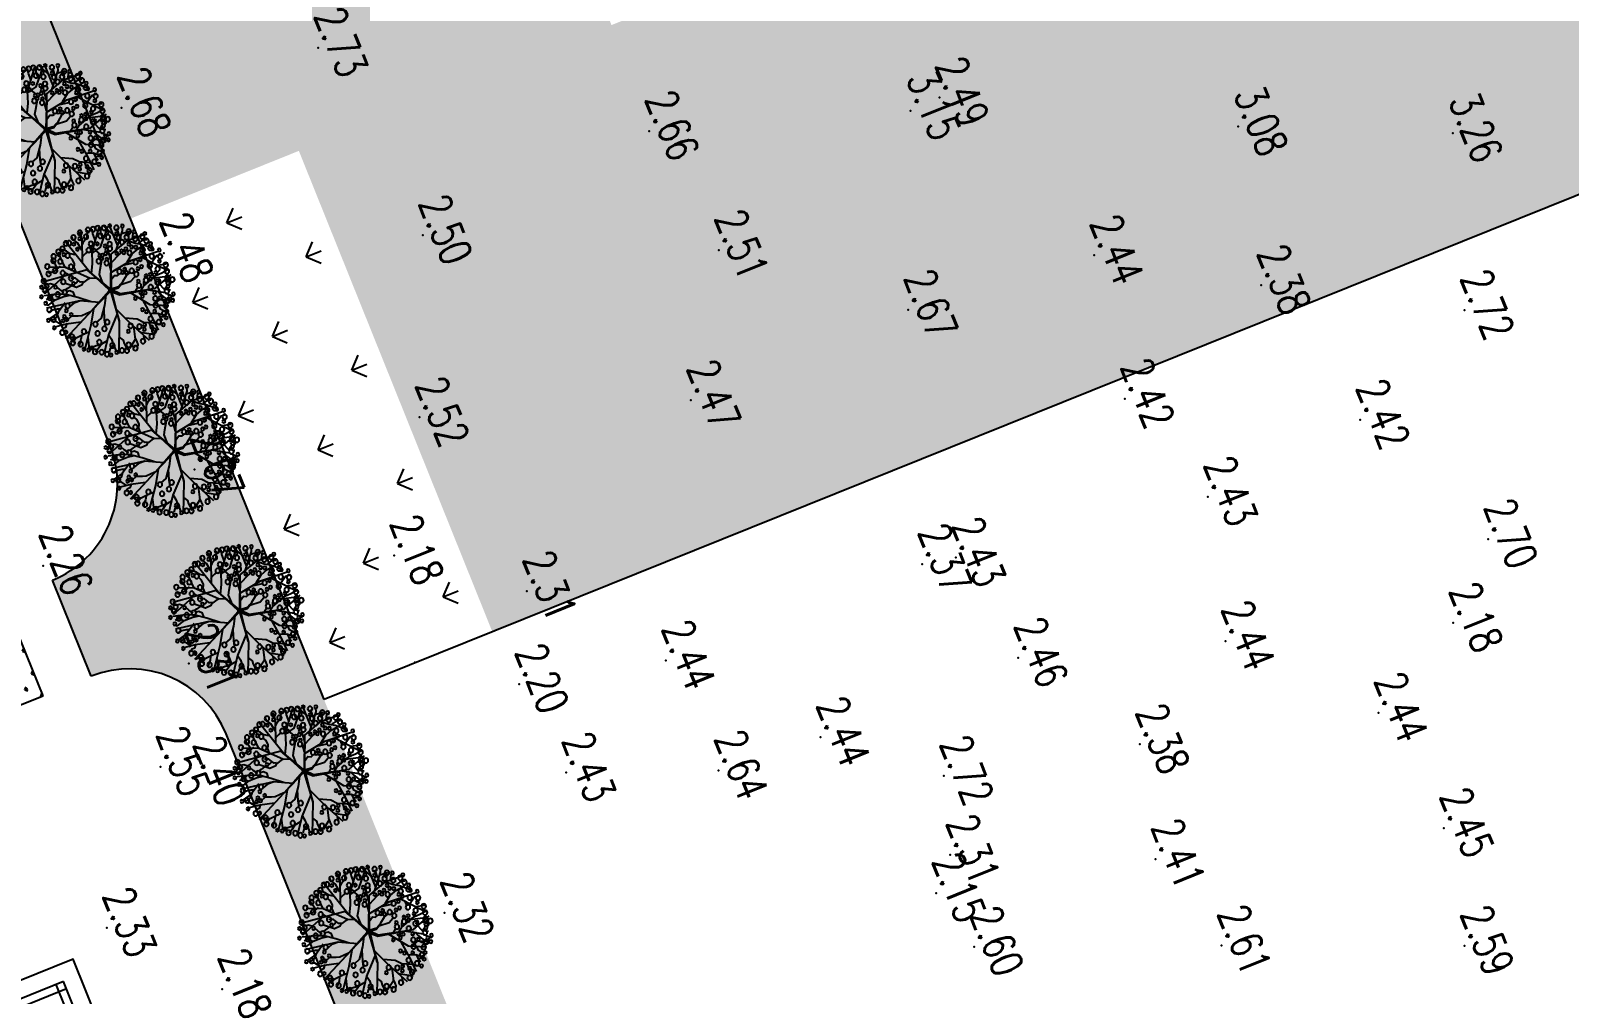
# Model space of a CAD drawing. Header units: millimetres. Extents: x 405522 to 410309, y 2303080 to 2310223.
# Drawn here: x 406977.9 to 407066.9, y 2306635.5 to 2306691.2 of the extents above; entities that cross this region are included whole.
import ezdxf
from ezdxf.enums import TextEntityAlignment as Align
from ezdxf.xclip import XClip

# ---------------------------------------------------------------- set-up
doc = ezdxf.new("R2010")
doc.units = ezdxf.units.MM
doc.header["$LTSCALE"] = 10
doc.header["$MEASUREMENT"] = 0
doc.header["$XCLIPFRAME"] = 0
doc.layers.get('Defpoints').update_dxf_attribs({"linetype": 'CONTINUOUS'})
for name, color, linetype in [('Bao', 1, 'CONTINUOUS'), ('caodo', 7, 'CONTINUOUS'), ('Cay', 86, 'CONTINUOUS'), ('CAYCO', 86, 'CONTINUOUS'), ('co', 84, 'CONTINUOUS'), ('De', 5, 'CONTINUOUS'), ('DIM', 4, 'CONTINUOUS'), ('Hatch', 8, 'CONTINUOUS'), ('Line', 136, 'CONTINUOUS'), ('Other', 9, 'CONTINUOUS'), ('ZCONGTRINH', 223, 'CONTINUOUS')]:
    doc.layers.add(name, color=color, linetype=linetype)
doc.styles.add('Dien', font='simplex.shx', dxfattribs={"width": 0.75})
doc.styles.add('txt', font='romans.shx', dxfattribs={"height": 0.2})
doc.dimstyles.new('D6.7', dxfattribs={"dimscale": 6.7, "dimtxt": 1.5, "dimasz": 2, "dimexe": 1.5, "dimexo": 0.5, "dimgap": 1, "dimtad": 1, "dimdec": 0, "dimdsep": 46, "dimtxsty": 'Dien', "dimcen": 1, "dimclrd": 256, "dimclre": 256, "dimclrt": 7, "dimaunit": 1, "dimadec": 3, "dimazin": 0, "dimtfac": 1, "dimtdec": 0, "dimtmove": 1, "dimatfit": 0, "dimfxl": 1, "dimtolj": 1, "dimtzin": 0, "dimlwe": -1, "dimarcsym": 0})
pattern_1 = [(90, (0, 0), (-3.535533904999999, 3.535533904999999), [0.9375, -6.133567814999999]), (45, (0, 0), (-3.535533905932737, 3.535533905932738), [0.9375, -4.0625]), (135, (0, 0), (-3.535533905932738, -3.535533905932737), [0.9375, -4.0625])]
pattern_2 = [(21.91894389750882, (409327.3768081734, 2306580.52504262), (1.960164856829339, 4.599755832743767), [0.9375, -6.133567814999999]), (336.9189438975088, (409327.3768081734, 2306580.52504262), (1.960164857346466, 4.599755833957266), [0.9375, -4.0625]), (66.91894389750883, (409327.3768081734, 2306580.52504262), (-4.599755833957266, 1.960164857346466), [0.9375, -4.0625])]
pattern_3 = [(21.91894370438083, (407717.7514153625, 2306586.616748105), (0.3920329744667653, 0.91995116522732), [0.1874999999999999, -1.226713563]), (336.9189437043809, (407717.7514153625, 2306586.616748105), (0.3920329745701908, 0.9199511654700196), [0.1874999999999999, -0.8124999999999997]), (66.91894370438082, (407717.7514153625, 2306586.616748105), (-0.9199511654700196, 0.3920329745701908), [0.1874999999999999, -0.8124999999999997])]

# ---------------------------------------------------------------- blocks, each defined once
blk = doc.blocks.new('*D26')
at = {"layer": 'Defpoints', "color": 0, "linetype": 'Continuous'}
for p in [(406742.6619138751, 2306987.542138263), (407088.9799926709, 2306054.36399705), (407050.0361064873, 2306039.911268014)]:
    blk.add_point(p, dxfattribs=at)
at = {"layer": 'DIM'}
for p, q in [((406739.5212196925, 2306986.376574), (406694.2959683287, 2306969.592725042)), ((407085.8392984883, 2306053.198432786), (407040.6140239395, 2306036.414575225))]:
    blk.add_line(p, q, dxfattribs=at)
at = {"layer": 'DIM', "linetype": 'Continuous', "lineweight": -2}
blk.add_line((406708.380307929, 2306960.526641102), (407045.3738494347, 2306052.474044744), dxfattribs=at)
at = {"layer": 'DIM', "linetype": 'Continuous'}
for points in [[(406710.4741040507, 2306961.303683944), (406706.2865118071, 2306959.74959826), (406703.7180508765, 2306973.089417832)], [(407047.4676455563, 2306053.251087586), (407043.2800533128, 2306051.697001902), (407050.0361064873, 2306039.911268014)]]:
    blk.add_solid(points, dxfattribs=at)
at = {"layer": 'DIM', "color": 7, "linetype": 'Continuous', "insert": (406887.8695083207, 2306510.579817844), "char_height": 10.05, "attachment_point": 5, "rotation": 290.3607342621674, "style": 'Dien'}
blk.add_mtext('\\A1;995', dxfattribs=at)
blk = doc.blocks.new('CAULONG')
at = {"layer": 'ZCONGTRINH', "color": 0}
for p, q in [((14.40000000002328, 7.100000000034925), (1.000000000174623, 7.100000000093132)), ((1.000000000174623, 7.100000000093132), (1, 1.000000000058208)), ((14.40000000002328, 6.64000000001397), (1.000000000174623, 6.640000000072177)), ((1.460000000195578, 7.100000000093132), (1.460000000020955, 1.000000000058208)), ((5.720000000146683, 7.100000000093132), (5.720000000146683, 1.000000000058208)), ((7.700000000128057, 7.100000000093132), (7.700000000128057, 1.000000000058208)), ((9.68000000010943, 7.100000000093132), (9.68000000010943, 1.000000000058208)), ((13.94000000000233, 1.000000000058208), (13.94000000000233, 7.100000000034925)), ((14.40000000002328, 1.000000000058208), (14.40000000002328, 7.100000000034925)), ((5.720000000146683, 4.050000000046566), (1.460000000079162, 4.050000000104774)), ((13.94000000000233, 4.050000000046566), (9.680000000051223, 4.050000000046566)), ((1, 1.460000000079162), (14.40000000002328, 1.460000000079162)), ((1, 1.000000000058208), (14.40000000002328, 1.000000000058208))]:
    blk.add_line(p, q, dxfattribs=at)
blk.add_lwpolyline([(0, 0), (15.40000000002328, 0), (15.40000000002328, 8.099999999976717), (0, 8.099999999976717)], close=True, dxfattribs=at)
blk = doc.blocks.new('43')
at = {"layer": 'CAYCO', "color": 98}
for points in [[(1.160885003046133, 1.159845960559323), (0.7476918237516657, 3.26848663110286), (-0.3502576558385044, 5.712421581381932)], [(-0.05448034917935729, -0.04004506464116275), (2.399344519712031, 2.264940679538995), (2.316983023541979, 4.253332513850182), (1.639737725257874, 5.795530602568761)], [(-3.273022195324302, 3.657206712290645), (-3.181801640777849, 4.055696781491861), (-3.231495926622301, 4.388502169633284)], [(-2.641337516251951, 4.156008847756311), (-3.164253150811419, 4.498950709123164)], [(0.04039989388547838, -0.01693045091815293), (-0.8572124504717067, 0.3669312722049654), (-2.639918230241165, 3.146160501986742), (-2.699185398290865, 5.039755364879966)], [(-1.765264418907464, 3.522835770156235), (-2.578959053731523, 4.672894546063617), (-2.63021675136406, 4.754474138608202)], [(-1.870732724200934, 2.023429486667737), (-1.757097802357748, 2.458735290681943), (-1.806966004194692, 3.951654555974528), (-2.010433222865686, 4.529198053525761), (-2.161860955995508, 5.150774521986023)], [(-1.19613087864127, 4.664866386679932), (-1.859962431248277, 4.94212259654887), (-2.028938816394657, 5.120445805601776)], [(0.4152577759232372, 4.103467588080093), (-1.209192508365959, 4.699786217650399), (-1.678589670453221, 5.388814887963235)], [(-0.6724334561731666, 4.447537088533863), (-0.5196174655575305, 5.237299990141764), (-0.6950229774229228, 5.570834929356351)], [(-0.1303663500584662, 4.338194663869217), (-0.6554501198697835, 4.138625136809424)], [(2.299035311909392, 4.230775630800053), (1.650408451096155, 4.574447042774409), (1.186743053840473, 4.931823378428817), (0.3243099970277399, 5.380185560556129), (0.2882557513657957, 5.528180053224787)], [(0.8779816064052284, 2.849846046650782), (1.112463441560976, 3.690859459107742), (1.087528720963746, 4.437318940414116), (0.9072574934689328, 5.177291403990239), (0.879195949761197, 5.421299294801429)], [(1.437384042539634, 4.804750376613811), (1.381260629976168, 5.292767494684085), (1.183440912980586, 5.589486030628905)], [(2.10199721949175, 4.653107398422435), (2.4446417898871, 5.050137332407758)], [(2.355659283464774, 2.856835127342492), (3.265791605226696, 4.48448015190661), (3.536420732969418, 4.713473778218031)], [(3.171806268859655, 4.255265205865726), (2.813783090328798, 4.951933946227655)], [(3.058951894403435, 3.94557166355662), (3.481697332113981, 4.142627346329391), (3.770739005412906, 4.244398513343185)], [(-1.364393639960326, 1.157624162035063), (-3.406477490905672, 1.754338946426287), (-4.583725118311122, 2.873458203161135)], [(-2.914218632271513, 3.086150901159272), (-3.350604111212306, 3.073906113859266), (-4.074466448044404, 3.21111558820121), (-4.517280890606344, 3.354081862838939)], [(-3.862224903190508, 2.855198720470071), (-4.39313307730481, 3.102126516401768)], [(-3.681953839026392, 2.115226925350726), (-3.69324851850979, 2.676875511649996), (-4.133716685231775, 3.196681114612147), (-4.332319428445771, 3.367786785122007)], [(-2.170521068270318, 2.457131831673905), (-3.537530574249104, 3.530022224644199), (-4.317168510984629, 3.84220225433819)], [(-2.548378232866526, 3.645610468927771), (-3.243397076847032, 3.664423948852345), (-3.684648269787431, 4.058616686612368)], [(0.9219843805767596, 2.373447459889576), (0.4287625681608915, 3.220551430946216)], [(1.814030002453364, 1.802627196535468), (1.896216380293481, 2.789911438943818), (1.847678057732992, 3.136331296293065)], [(2.300514322938398, -0.2840683485846967), (2.940974567085505, 0.436360718915239), (3.773607350653037, 1.140894874697551), (4.954357967013493, 3.12174921692349)], [(2.557150486623868, 3.217174108838663), (4.460633671376854, 3.930459222057834)], [(3.485781259369105, 3.610577257350087), (4.830991777358577, 3.499317795038223)], [(3.654325251933187, 0.9864126958418638), (3.534867673646659, 1.992045428371057), (3.879075656295754, 2.640301157720387), (4.253691620309837, 3.421387657523155), (4.492255980730988, 3.730351347709075)], [(3.960741336573847, 2.69155233562924), (4.479573043761775, 2.880660562543198), (4.80701399827376, 3.211276264628395), (4.822217451874167, 3.277691164752468)], [(-2.626703578047454, 1.526482180459425), (-4.357790561160073, 1.120889838784933), (-5.663028248818591, 0.7024861739482731)], [(-4.505030509550124, 1.757931962609291), (-4.853322256822139, 1.641725653549656), (-5.282496821135283, 1.599881700472906)], [(-4.832340268534608, 1.648726220009848), (-5.191275026649237, 1.998372072353959)], [(-4.028807198628783, 1.197970385896042), (-4.468194476794451, 1.735550033394247), (-4.903016543481499, 1.974531041458249), (-5.071211140952073, 2.278466814430431)], [(-4.03589292592369, 2.279844909673557), (-4.288097327575088, 2.155692114727572), (-4.664450781419873, 2.283494364935905), (-5.003968365956098, 2.388915353920311)], [(-1.763979013543576, 2.507235570577905), (-1.466696923598647, 2.758781804004684)], [(-1.634842166560702, 1.535609393380582), (-1.462924434687011, 2.007385730044916)], [(-0.2260088345501572, 1.030320268357173), (-0.6537412998732179, 1.920203841058537), (-0.5998437448870391, 2.434877473395318)], [(0.0189416102366522, 0.04208512348122895), (-0.2894573170924559, 0.7192684607580304), (-0.1587337260134518, 1.360131846740842), (0.01407705433666706, 1.975423483876511), (-0.03356711007654667, 2.465359640540555)], [(0.6739000349771231, 0.6441547013819218), (0.75383913773112, 1.150275049265474), (0.5607788553461432, 1.354013879550621), (0.5534346741624177, 1.531346687814221)], [(1.282140382099897, 1.215501641156152), (1.913787070661783, 1.540333694545552)], [(1.952594236121513, 1.84528846736066), (2.839480579947121, 2.303218219196424)], [(3.628197276033461, 1.420628881081939), (3.104900712147355, 1.508090953575447)], [(3.631298903841525, -0.1972700408659875), (5.258848940371536, 1.254382008919492), (5.899921236559749, 1.510982476640493)], [(3.905430326121859, 1.165747617837042), (4.262168390792795, 1.467602698598057)], [(4.27471649099607, 2.046863719588146), (4.904837757814676, 2.294440060155466), (5.283536411006935, 2.543476168764755)], [(4.859402716159821, 0.9350811154581606), (4.979466601624154, 1.215175857767463), (5.078679857775569, 1.70967932487838), (5.466152836685069, 2.180342064471915)], [(-4.463070539408363, -0.6522827155422419), (-4.679687755764462, -0.6315332774538547), (-5.739969108835794, 0.2309727391693741)], [(-4.556895917281508, 0.5537844460923225), (-4.927600629627705, 0.400762036209926), (-5.645035079447553, 0.3827594800386578)], [(-2.769262657500803, -0.7561058525461704), (-3.576744011719711, 0.008677978767082095), (-4.196527541149408, 0.2339540638495237), (-4.880427021766081, 0.8512332008685917), (-5.454600192606449, 1.275753986323252)], [(-0.006316312705166638, 0.003837934695184231), (-2.644367439090274, -1.373949806438759), (-4.764857206027955, -3.396883882116526)], [(-0.006316312705166638, 0.003837934695184231), (2.833127376041375, -0.3407977672759444), (4.728799819131382, -3.996311329538003)], [(0.8974602132802829, -0.1058573757763952), (1.768987538525835, 0.2176580464001745), (2.041554110590369, 0.5706558704841882), (2.564605112420395, 1.257983296643943)], [(3.97784392349422, 0.07086336542852223), (4.057330971816555, 0.2688929005526006), (4.059239808935672, 0.5756399412639439), (4.08526417450048, 0.8882627075072378)], [(4.487133189220913, 0.5308332766871899), (5.264598262030631, 0.6888832366093993), (5.848327545681968, 0.6116016439627856), (5.989243625663221, 0.677286627702415)], [(-1.575078567489982, -0.8121827554423362), (-3.398406559834257, -0.7542652783449739), (-5.765420723473653, -0.5275325481779873)], [(-5.118817304493859, -0.6178450339939445), (-5.423062430578284, -0.786031101597473), (-5.608806919539347, -0.9253488900139928)], [(-4.753584614838473, -1.344112574821338), (-5.101876524975523, -1.460318215424195), (-5.361291677458212, -1.554872512351722), (-5.45816081087105, -1.672538590384647)], [(-3.866304788389243, -0.709446009946987), (-4.847218702314422, -1.408492048503831), (-5.113774240482599, -2.377235135762021)], [(-4.463070539408363, -0.6522827155422419), (-4.679687755764462, -0.6315332774538547)], [(-1.993443085579202, -1.031976619968191), (-2.867238810984418, -2.934588305419311), (-3.823559788055718, -4.372639388078824)], [(-0.03571058122906834, -0.6516785977873951), (-0.6404377768049017, -1.37240967922844), (-1.288900788407773, -2.390176088782027), (-1.284234141930938, -2.998055863194168)], [(0.0113975468557328, -0.002600761130452156), (-0.4650603431509808, -6.08401388139464)], [(1.742068523773924, -0.2569009170401841), (2.152904605492949, -0.765830168267712), (2.241741636069492, -1.424853685544804), (2.155782769201323, -1.660741854226217), (2.313209882006049, -2.159757798071951), (3.340645574266091, -2.697593761375174)], [(2.08909610460978, -0.6700299258809537), (3.257166500203311, -1.177477065939456)], [(2.283430183306336, -1.362868257332593), (2.426847601309419, -1.532117324182764), (2.829660431481898, -1.612649526214227), (3.016074121464044, -1.643806143663824), (3.255314753623679, -1.891805361723527), (3.297675114590675, -1.855961593100801)], [(2.560928295250051, -0.2998472226317972), (6.079667463200167, -0.05199327389709651)], [(3.271083291852847, -1.185328580904752), (4.364299783017486, -1.674963131779805), (5.764418943785131, -1.233444553334266)], [(3.446182967512868, -1.207217530580238), (3.959104036795907, -1.005689795361832)], [(3.753808495122939, -1.106750901089981), (4.03859125287272, -0.8076609487179667), (4.442676842445508, -0.6836941023357213), (4.755534936673939, -0.7095704691018909)], [(4.60094202705659, -0.1939747966825962), (4.9468885747483, -0.4546068471390754), (5.38249226543121, -0.5679746232926846), (5.85415020189248, -0.8293368928134441)], [(-4.920823510969058, -2.074678115313873), (-5.370849030092359, -1.902112007606775)], [(-3.687684339936823, -2.370018254499882), (-4.145702398149297, -2.293466212926432), (-4.427533156936988, -2.424836545716971), (-5.101701208157465, -2.620432458817959)], [(-0.1905830723699182, -2.322914462303743), (-1.118202777230181, -3.512717809528112), (-2.43345611600671, -5.540326088434085)], [(-0.808206677203998, -1.635723929619417), (-1.600872851675376, -2.287055640481412), (-2.033545178361237, -2.571585485246032)], [(-0.2011147970333695, -2.73418759345077), (0.07254511793144047, -3.563131744973361), (0.2820811355486512, -3.834505280712619), (0.6764400381362066, -4.275799449533224), (0.6984769129194319, -4.807799005648121)], [(-0.1313929375028238, -1.517264884430915), (1.207632031757385, -2.745254986686632), (2.777481929282658, -5.475917437113822)], [(0.4407311799004674, -2.054080777568743), (1.568226890871301, -2.688713624374941), (2.496338071650825, -3.277853364357725), (3.091362196952105, -3.916784211527556), (3.795330683933571, -4.87408530479297)], [(1.155401638359763, -2.709665754577145), (1.410444684326649, -3.31112551339902), (1.449850175529718, -3.767243784852326)], [(1.82753287977539, -2.815445286687464), (2.149530655937269, -2.665351331466809), (2.50358974118717, -2.794042840600014), (2.695755698019639, -3.141297282418236)], [(2.654984803404659, -1.629680540645495), (2.623091961140744, -1.918208991643041), (2.760638350155205, -2.063364365138113)], [(2.770468852017075, -2.418298727599904), (2.816153112100437, -2.815545683261007), (2.833126294659451, -2.990075689507648)], [(3.64973947359249, -1.905802524648607), (4.07149303983897, -2.0180023831781)], [(3.838698638486676, -2.405546461930498), (3.874871479230933, -4.20434435387142), (4.063110925722867, -4.674288962734863)], [(4.341205455595627, -1.580166160129011), (5.4466660983162, -2.817197965458035)], [(4.77495928038843, -1.938849106198177), (4.778261420782655, -2.596511758165434), (5.011353758396581, -3.166838018922135)], [(4.935943127027713, -2.2131863811519), (5.172945314203389, -2.155448185047135), (5.661370115820318, -2.099169758846983), (5.742252932512201, -2.173532114131376)], [(-2.92212041770108, -2.936046515358612), (-3.344084229902364, -3.00748896622099), (-3.714790344703943, -3.160511009395123), (-4.233622051891871, -3.349619236541912), (-4.545077929040417, -3.488206806126982)], [(-3.810876451432705, -3.152564221527427), (-3.871690262807533, -3.418223823187873), (-3.902878794004209, -3.676666855579242), (-4.059779951465316, -3.934379970654845)], [(-3.161467804107815, -3.37062307074666), (-3.126195345656015, -3.644230126868933), (-3.06929030851461, -4.006634012563154), (-3.168503563851118, -4.501137479906902), (-3.230100239394233, -4.892410614527762)], [(-3.055650429334491, -4.191444239811972), (-2.865041464334354, -4.458564278436825), (-2.712048917775974, -4.82891531731002), (-2.736027935286984, -5.116957149235532)], [(-1.479866851121187, -4.089753776555881), (-1.305242963833734, -4.548901946982369), (-1.080924952868372, -5.340854837559164), (-1.150514329550788, -5.828141370089725)], [(-0.2923763487488031, -4.014491117559373), (0.4822536809369922, -5.131273122271523), (1.020932269282639, -6.104691677726805)], [(1.98226099065505, -3.862037955550477), (1.761893945047632, -5.020374320680276), (1.874860608717427, -5.896658653160557)], [(2.201650461298414, -3.098800604930148), (2.479571207077242, -3.595494060311466), (2.727085210382938, -4.225017984164879), (2.828818819369189, -4.513789733406156), (2.89137119683437, -5.157017911784351), (2.949839646462351, -5.268196001881734)], [(2.747762087499723, -3.27931350027211), (3.220201648306102, -3.415062537416816), (3.441999143455178, -3.423739543650299)], [(3.245135129662231, -4.161522321170196), (3.331665286095813, -4.516708969837055), (3.299694968154654, -4.9007645661477)], [(3.833556051249616, -3.485126893036067), (4.194706215057522, -3.679344711592421), (4.355689898715355, -3.953681318555027), (4.53187719755806, -4.161603693151847)], [(-1.733021820196882, -4.485327874077484), (-2.639940589317121, -5.124903634889051)], [(-1.26997050549835, -4.822509003337473), (-1.486121900263242, -5.094656592933461), (-1.635810904786922, -5.381968571571633), (-1.799922976992093, -5.610082521568984)], [(-1.051299834041856, -5.333637600531802), (-0.7934480928815901, -5.490309099201113), (-0.5884174627717584, -5.816626801388338), (-0.537941551534459, -6.023818957619369)], [(0.5036317131016403, -5.017538046231493), (0.3091141369659454, -5.378482162719592), (0.3812224646098912, -5.674470480531454), (0.3059859110508114, -5.880933387670666)], [(0.6782554376404732, -5.476685549132526), (1.246781267924234, -5.620382042136043), (1.414977268665098, -5.924318180652335)], [(1.798366319620982, -4.921605353010818), (1.581433137180284, -5.319365506060421), (1.607931269565597, -5.814599191769958), (1.673610633006319, -5.955376447876915)], [(1.837547388859093, -4.567148254951462), (2.050571959698573, -4.797452257014811), (2.262813342385925, -5.153368456056342), (2.356554412050173, -5.538154271198437)], [(2.770350369391963, -4.402611643308774), (3.2940476287622, -4.619940272299573), (3.380577785195783, -4.975126920966431)]]:
    blk.add_lwpolyline(points, dxfattribs=at)
for points in [[(-2.608305806992576, -1.349720096448436), (-0.2450824787374586, -0.03956551826559007, 0.6397306744920996), (-0.2506863888120279, 0.03637737454846501, -0.02814866807049381), (-0.8719359856331721, 0.3102242460008711), (-2.096549907233566, 2.266709616640583)], [(-2.096549907233566, 2.266709616640583), (-0.8288466013036668, 0.3980304705910385), (-0.101318001979962, 0.1114200169686228, 1.16279032008003), (-0.08882375108078122, 0.1660030784551054), (-0.3077001394703984, 0.6409533640835434), (-0.241298608481884, 1.056556115159765)], [(-0.2264276624191552, 1.034372901776806), (-0.2700639264658093, 0.7288086412008852), (-0.0005383242387324572, 0.1677370690740645, 0.553589737595184), (0.09108058200217783, 0.1574530166108161), (1.955903258291073, 1.860962726874277), (0.1433253970462829, 0.09218468167819083, 0.6269387266753438), (0.1641315676970407, 0.02989211375825107), (2.606764882802963, -0.2957009566016495)], [(-0.190744477789849, -2.538846815470606), (-0.05126762774307281, -0.1469655202236027, 0.7825138911028889), (-0.1210250912699848, -0.1253053320106119), (-2.586922195507213, -1.331625839462504)], [(-0.1938193819951266, -2.621948557207361), (0.06718440586701035, -0.1567620649002492, -0.4633955931716063), (0.1556846898747608, -0.09654803853482008), (2.813290741061792, -0.3123806363437325)]]:
    blk.add_lwpolyline(points, format="xyb", dxfattribs=at)
for centre, radius in [((-0.3002060856670141, 5.762411681003869), 0.1435183978680499), ((0.6618478149175644, 5.588409626157954), 0.1435183978680499), ((1.116197944735177, 5.479037944227457), 0.2154209902109817), ((1.655880038160831, 5.453736641677096), 0.2154209902109817), ((1.704661691328511, 5.816935466602445), 0.1435183978680499), ((-3.301590623566881, 4.105274929432198), 0.1435183978680499), ((-3.119730909820646, 4.811821119161323), 0.2154209902109817), ((-3.073368091252632, 4.372375150443986), 0.2154209902109817), ((-2.666304330574349, 4.614841285394505), 0.2154209902109817), ((-2.216261943336576, 4.975252036936581), 0.2154209902109817), ((-1.715895135654137, 5.276273531606421), 0.2154209902109817), ((-1.616558434208855, 4.140023450367153), 0.1435183978680499), ((-1.484322243952192, 4.472900440683588), 0.2154209902109817), ((-1.064975921763107, 5.080050329677761), 0.1435183978680499), ((-0.7935741320252419, 4.139636516338214), 0.2154209902109817), ((-0.7855348121374846, 5.431277593364939), 0.2154209902109817), ((-0.2566798296757042, 4.879450736101717), 0.2154209902109817), ((0.195620683953166, 5.351331149693578), 0.1435183978680499), ((0.2996288109570742, 4.453701741760597), 0.1435183978680499), ((0.3964474430540577, 5.289336060872301), 0.2154209902109817), ((0.635965414927341, 4.33145142160356), 0.1435183978680499), ((0.7304562132339925, 4.654216744704172), 0.2154209902109817), ((1.337343313731253, 4.356362205697224), 0.1435183978680499), ((1.939834240823984, 4.841370522743091), 0.2154209902109817), ((2.489495384739712, 5.216905987588689), 0.1435183978680499), ((2.595840786816552, 4.356345161097124), 0.2154209902109817), ((2.742620704928413, 4.610496538691223), 0.1435183978680499), ((2.835415854700841, 4.863137579523027), 0.2154209902109817), ((3.859614310786128, 4.266051015350968), 0.2154209902109817), ((-4.469154471764341, 2.742652754765004), 0.2154209902109817), ((-4.539705965667963, 3.555507411714643), 0.1435183978680499), ((-4.263390775769949, 3.222674606367946), 0.2154209902109817), ((-4.157825957983732, 3.980346572119743), 0.1435183978680499), ((-4.107479470665567, 3.586524775018916), 0.1435183978680499), ((-3.559045093366876, 3.716687661595643), 0.2154209902109817), ((-3.605126103619114, 2.849118906771764), 0.1435183978680499), ((-2.876902245217934, 2.81203870754689), 0.1435183978680499), ((-2.359691500430927, 3.650627347175032), 0.2154209902109817), ((-2.373910554219037, 3.829732090700418), 0.1435183978680499), ((-2.282239514868706, 2.881481369724497), 0.2154209902109817), ((-1.711603604489937, 3.376686154631898), 0.1435183978680499), ((-1.518863179488108, 2.995680351974443), 0.2154209902109817), ((-1.390965979080647, 3.6334645121824), 0.1435183978680499), ((-1.224707068991847, 3.265591811854392), 0.1435183978680499), ((-0.5152501238044351, 2.702811968047172), 0.2154209902109817), ((-0.320076767122373, 3.537024033954367), 0.1435183978680499), ((-0.2404255935689434, 3.167280142195523), 0.1435183978680499), ((0.008046439499594271, 2.615349895786494), 0.2154209902109817), ((0.211726154666394, 3.870769491186365), 0.1435183978680499), ((0.350988854886964, 3.415387268876657), 0.2154209902109817), ((1.345149194588885, 3.576909458031878), 0.2154209902109817), ((1.615628240164369, 4.085168729070574), 0.1435183978680499), ((1.720049400697462, 3.214994829846546), 0.1435183978680499), ((1.841220695292577, 3.57860979042016), 0.1435183978680499), ((1.981698321178555, 3.171263948781416), 0.1435183978680499), ((1.985453556058928, 4.087402392411605), 0.1435183978680499), ((2.130742243723944, 2.704771939665079), 0.1435183978680499), ((2.532017676159739, 3.738435222301632), 0.2154209902109817), ((3.065381524153054, 3.790360510116443), 0.2154209902109817), ((3.176121938973665, 2.77231540507637), 0.2154209902109817), ((3.456297127529979, 3.888749423436821), 0.1435183978680499), ((3.762439372949302, 3.100096047157422), 0.2154209902109817), ((4.108807613374665, 3.288760404102504), 0.1435183978680499), ((4.308249669149518, 2.682145116617903), 0.2154209902109817), ((4.630826293490827, 3.419197825249285), 0.2154209902109817), ((-5.145905195968226, 1.2522767346818), 0.2154209902109817), ((-4.170309395296499, 1.636694764718413), 0.1435183978680499), ((-3.805802300805226, 2.080294208833948), 0.2154209902109817), ((-3.330151178990491, 2.482767981709912), 0.2154209902109817), ((-2.376284650992602, 1.744246534537524), 0.1435183978680499), ((-2.309103599982336, 2.159136132802814), 0.1435183978680499), ((-2.018575418042019, 1.870195804862306), 0.1435183978680499), ((-1.430917921359651, 2.193141846684739), 0.2154209902109817), ((-1.115729623939842, 2.39881726144813), 0.1435183978680499), ((0.2070212644757703, 2.140760384267196), 0.1435183978680499), ((0.4614391876384616, 1.905287334462628), 0.1435183978680499), ((0.5567624650429934, 2.244750322308391), 0.1435183978680499), ((0.7208312575239688, 1.750087102875113), 0.2154209902109817), ((2.095873626647517, 1.404407428577542), 0.2154209902109817), ((2.334906992036849, 1.656998559134081), 0.1435183978680499), ((2.679989965632558, 1.335208253702149), 0.1435183978680499), ((2.78198885335587, 1.919057854451239), 0.1435183978680499), ((2.863248587120324, 2.522791531635448), 0.2154209902109817), ((2.86749182920903, 1.595834208652377), 0.1435183978680499), ((2.964443071978167, 2.218741905409843), 0.1435183978680499), ((3.013451062492095, 1.388404911849648), 0.1435183978680499), ((3.338543380377814, 2.360927030676976), 0.1435183978680499), ((3.735628589522094, 1.360152705805376), 0.1435183978680499), ((3.968220316572115, 1.978333939798176), 0.1435183978680499), ((4.360976335476153, 1.526335164438933), 0.2154209902109817), ((5.155945313395932, 1.64835461624898), 0.2154209902109817), ((5.488862958154641, 2.195179273607209), 0.2154209902109817), ((-5.43852335982956, 0.3928507927339524), 0.2154209902109817), ((-5.030988679267466, 0.4597549894824624), 0.1435183978680499), ((-4.413072615396231, 0.8934411269146949), 0.2154209902109817), ((-3.676372776390053, 1.060337853617966), 0.1435183978680499), ((-3.285936471656896, 0.9257439812645316), 0.1435183978680499), ((-2.086692742072046, 1.14133110572584), 0.1435183978680499), ((2.328306436538696e-10, -1.396983861923218e-09), 0.06378724803568858), ((2.701554644037969, 0.9787703247275203), 0.2154209902109817), ((4.080790236126631, 0.9986535357311368), 0.2154209902109817), ((5.407483493094333, 1.103836775524542), 0.1435183978680499), ((5.408898553345352, 0.3639990093652159), 0.1435183978680499), ((-5.455692790681496, -1.008488765684888), 0.2154209902109817), ((-3.655323719023727, -0.8923054109327495), 0.2154209902109817), ((5.020922651980072, -0.7631477697286755), 0.2154209902109817), ((5.093315851176158, -1.626933357445523), 0.2154209902109817), ((5.322409680578858, -0.958771318430081), 0.1435183978680499), ((5.800340511952527, -0.702373712323606), 0.2154209902109817), ((-4.804152429336682, -2.211092315847054), 0.2154209902109817), ((-4.771571184275672, -3.002402859041467), 0.2154209902109817), ((-1.931581329554319, -2.227770771598443), 0.2154209902109817), ((3.523625179193914, -2.690004726639017), 0.2154209902109817), ((4.152038042317145, -2.178666812367737), 0.2154209902109817), ((4.78332890290767, -2.562239895574749), 0.2154209902109817), ((5.555369233246893, -2.051735877292231), 0.2154209902109817), ((5.84441281738691, -1.766372447134927), 0.2154209902109817), ((-2.100619621342048, -3.594458483159542), 0.2154209902109817), ((0.8236577999778092, -4.198728268500417), 0.1435183978680499), ((1.394582812907174, -4.279969063354656), 0.1435183978680499), ((3.017899306025356, -3.852120399242267), 0.2154209902109817), ((4.97322042286396, -3.192638814682141), 0.2154209902109817), ((-3.623498589266092, -4.483368769055232), 0.2154209902109817), ((-2.723894918337464, -4.88923810957931), 0.1435183978680499), ((-1.765517340158112, -5.411520462017506), 0.2154209902109817), ((-0.0521181826479733, -5.637212567729875), 0.1435183978680499), ((3.266842091456056, -4.579611895605922), 0.2154209902109817)]:
    blk.add_circle(centre, radius, dxfattribs=at)
at = {"layer": 'CAYCO', "color": 50}
for centre, radius in [((3.618445214349777, 4.777280911803246), 0.1435183978680499), ((4.413745150901377, 3.92456643935293), 0.1435183978680499), ((4.990411475184374, 2.973754997830838), 0.2154209902109817), ((-5.600480577675626, 1.408341964008287), 0.1435183978680499), ((-5.313788982457481, 2.014178956625983), 0.1435183978680499), ((-4.895375498686917, 2.137274113949388), 0.2154209902109817), ((-4.919533894397318, 2.493080165004358), 0.1435183978680499), ((5.212524232687429, 2.593576147453859), 0.2154209902109817), ((5.805500391870737, 1.484178739832714), 0.2154209902109817), ((-5.669895454426296, -0.1292354559991509), 0.2154209902109817), ((-4.446638285997324, 0.1325041691306978), 0.1435183978680499), ((4.853788178763352, 0.2848400550428778), 0.1435183978680499), ((5.780091011198238, 0.1166567550972104), 0.2154209902109817), ((5.876968637341633, 0.7492746263742447), 0.2154209902109817), ((5.94754255854059, -0.1291450974531472), 0.2154209902109817), ((-4.730827149003744, -0.1836101512890309), 0.1435183978680499), ((-4.241322948480956, -0.3364131336566061), 0.2154209902109817), ((-3.872190736699849, -1.386578856734559), 0.1435183978680499), ((4.064986942568794, -1.232612006599084), 0.2154209902109817), ((5.654503542580642, -1.307647966081277), 0.1435183978680499), ((5.839747447520494, -1.158492361893877), 0.2154209902109817), ((-5.443651835434139, -1.940539841307327), 0.2154209902109817), ((-5.087018150836229, -2.670410893158987), 0.2154209902109817), ((-2.214173613348976, -2.833982998272404), 0.2154209902109817), ((2.761298931902274, -2.126359249697998), 0.1435183978680499), ((3.279162085615098, -1.949957637581974), 0.2154209902109817), ((5.542951443465427, -2.821013490203768), 0.2154209902109817), ((-4.565371811855584, -3.469714856008068), 0.1435183978680499), ((-4.388994027744047, -4.02352352743037), 0.1435183978680499), ((-4.090276653296314, -4.25829839380458), 0.2154209902109817), ((-3.847984186024405, -3.339483506511897), 0.2154209902109817), ((-2.787594134919345, -4.012589633697644), 0.2154209902109817), ((-1.345949350856245, -3.159835371654481), 0.2154209902109817), ((-1.11705560493283, -4.393754363525659), 0.2154209902109817), ((1.631938175763935, -3.90317042847164), 0.2154209902109817), ((2.725976281799376, -3.242572455201298), 0.2154209902109817), ((3.650980841484852, -3.535462389932945), 0.1435183978680499), ((4.262857617810369, -4.102985494071618), 0.2154209902109817), ((4.776142966700718, -3.977939517702907), 0.2154209902109817), ((-3.181753851473331, -4.896753738401458), 0.2154209902109817), ((-2.656042813905515, -5.225113859632984), 0.1435183978680499), ((-2.318060834426433, -5.48625743878074), 0.1435183978680499), ((-1.193683731253259, -5.845402702922001), 0.2154209902109817), ((-0.7354013933800161, -5.518809525063261), 0.2154209902109817), ((0.7357551426393911, -4.781660519307479), 0.1435183978680499), ((0.8961442997679114, -5.12543921591714), 0.1435183978680499), ((1.096843184437603, -4.795786433620378), 0.1435183978680499), ((1.591958601260558, -5.694750381400809), 0.2154209902109817), ((2.493015998741612, -5.377147890627384), 0.2154209902109817), ((3.163091036491096, -5.210458208341151), 0.1435183978680499), ((3.877539615612477, -5.114014938939363), 0.1435183978680499), ((4.06359699787572, -4.473865040577948), 0.2154209902109817), ((4.532413883018307, -4.508837166940793), 0.1435183978680499), ((0.162636244436726, -5.924728020094335), 0.2154209902109817), ((0.9712448708014563, -6.152497760718688), 0.1435183978680499), ((1.850194732192904, -6.093588010640815), 0.1435183978680499)]:
    blk.add_circle(centre, radius, dxfattribs=at)
blk = doc.blocks.new('20')
at = {"layer": 'caodo', "color": 8, "linetype": 'Continuous'}
for p in [(-613.0099999999511, -618.2299999999814, 0.4100000000000001), (-577.0599999999977, -621.1000000000931, 0.1700000000000004), (-624.3899999999558, -621.6999999997206, 0.3600000000000003), (-578.7299999999814, -621.8799999998882, 0.8300000000000001), (-593.8499999999767, -623.0499999998137, 0.3400000000000003), (-559.7799999999697, -622.7900000000373, 0.7600000000000002), (-547.3499999999767, -623.1699999999255, 0.9400000000000004), (-606.9599999999627, -629.0800000000745, 0.1800000000000002), (-621.9400000000023, -630.1099999998696, 0.1600000000000001), (-589.8299999999581, -629.9399999999441, 0.1900000000000004), (-568.109999999986, -630.2399999997579, 0.1200000000000001), (-558.4400000000023, -631.9599999999627, 0.06000000000000005), (-578.8800000000047, -633.3999999999069, 0.3500000000000001), (-546.679999999993, -633.4099999996834, 0.4000000000000004), (-591.4400000000023, -638.6299999998882, 0.1500000000000004), (-566.3399999999674, -638.5499999998137, 0.1000000000000001), (-607.1499999999651, -639.6099999998696, 0.2000000000000002), (-552.7099999999627, -639.75, 0.1000000000000001), (-620.1599999999744, -642.6399999996647, 0.3500000000000001), (-561.5299999999697, -644.2099999999627, 0.1100000000000003), (-545.320000000007, -646.6699999999255, 0.3800000000000003), (-608.6199999999953, -647.6000000000931, -0.1399999999999997), (-576.109999999986, -647.7299999999814, 0.1100000000000003), (-628.9199999999837, -648.1999999997206, -0.05999999999999961), (-578.0599999999977, -648.1099999998696, 0.05000000000000027), (-600.929999999993, -649.679999999702, -0.009999999999999787), (-547.3299999999581, -651.5, -0.1399999999999997), (-560.5099999999511, -652.5600000000559, 0.1200000000000001), (-620.4899999999907, -653.8599999998696, -0.009999999999999787), (-592.8899999999558, -653.6899999999441, 0.1200000000000001), (-572.5, -653.5299999997951, 0.1400000000000001), (-601.3800000000047, -655.0499999998137, -0.1199999999999997), (-551.6599999999744, -656.7099999999627, 0.1200000000000001), (-583.9400000000023, -658.1199999996461, 0.1200000000000001), (-565.4699999999721, -658.5299999997951, 0.06000000000000005), (-622.1399999999558, -659.8300000000745, 0.2300000000000004), (-620.0199999999604, -660.3999999999069, 0.08000000000000007), (-598.6699999999837, -660.1699999999255, 0.1100000000000003), (-589.8499999999767, -660.0499999998137, 0.3200000000000003), (-576.7999999999884, -660.3599999998696, 0.4000000000000004), (-547.8699999999953, -663.3799999998882, 0.1300000000000003), (-576.4400000000023, -664.929999999702, -0.009999999999999787), (-564.570000000007, -665.179999999702, 0.0900000000000003), (-577.25, -667.1399999996647, -0.1699999999999999), (-605.6999999999534, -668.2799999997951), (-625.2399999999907, -669.1499999999069, 0.01000000000000023), (-575.0599999999977, -670.25, 0.2800000000000002), (-560.7399999999907, -670.1699999999255, 0.29), (-546.679999999993, -670.1999999997206, 0.27), (-618.570000000007, -672.6999999997206, -0.1399999999999997)]:
    blk.add_point(p, dxfattribs=at)
at = {"layer": 'caodo', "color": 8, "linetype": 'Continuous', "style": 'txt', "width": 0.75}
for s, p in [('2.73', (-612.5099999999511, -618.2299999999814, 0.4100000000000001)), ('2.68', (-623.8899999999558, -621.6999999997206, 0.3600000000000003)), ('2.49', (-576.5599999999977, -621.1000000000931, 0.1700000000000004)), ('3.15', (-578.2299999999814, -621.8799999998882, 0.8300000000000001)), ('2.66', (-593.3499999999767, -623.0499999998137, 0.3400000000000003)), ('3.08', (-559.2799999999697, -622.7900000000373, 0.7600000000000002)), ('3.26', (-546.8489999999874, -623.1699999999255, 0.9400000000000004)), ('2.50', (-606.4599999999627, -629.0800000000745, 0.1800000000000002)), ('2.48', (-621.4400000000023, -630.1099999998696, 0.1600000000000001)), ('2.51', (-589.3299999999581, -629.9399999999441, 0.1900000000000004)), ('2.44', (-567.609999999986, -630.2399999997579, 0.1200000000000001)), ('2.38', (-557.9400000000023, -631.9599999999627, 0.06000000000000005)), ('2.67', (-578.3800000000047, -633.3999999999069, 0.3500000000000001)), ('2.72', (-546.179999999993, -633.4099999996834, 0.4000000000000004)), ('2.47', (-590.9400000000023, -638.6299999998882, 0.1500000000000004)), ('2.42', (-565.8399999999674, -638.5499999998137, 0.1000000000000001)), ('2.52', (-606.6499999999651, -639.6099999998696, 0.2000000000000002)), ('2.42', (-552.2099999999627, -639.75, 0.1000000000000001)), ('2.67', (-619.6599999999744, -642.6399999996647, 0.3500000000000001)), ('2.43', (-561.0299999999697, -644.2099999999627, 0.1100000000000003)), ('2.70', (-544.820000000007, -646.6699999999255, 0.3800000000000003)), ('2.18', (-608.1199999999953, -647.6000000000931, -0.1399999999999997)), ('2.26', (-628.4199999999837, -648.1999999997206, -0.05999999999999961)), ('2.37', (-577.5599999999977, -648.1099999998696, 0.05000000000000027)), ('2.43', (-575.609999999986, -647.7299999999814, 0.1100000000000003)), ('2.31', (-600.429999999993, -649.679999999702, -0.009999999999999787)), ('2.18', (-546.8299999999581, -651.5, -0.1399999999999997)), ('2.44', (-560.0099999999511, -652.5600000000559, 0.1200000000000001)), ('2.44', (-592.3899999999558, -653.6899999999441, 0.1200000000000001)), ('2.46', (-572, -653.5299999997951, 0.1400000000000001)), ('2.31', (-619.9899999999907, -653.8599999998696, -0.009999999999999787)), ('2.20', (-600.8800000000047, -655.0499999998137, -0.1199999999999997)), ('2.44', (-551.1599999999744, -656.7099999999627, 0.1200000000000001)), ('2.44', (-583.4400000000023, -658.1199999996461, 0.1200000000000001)), ('2.38', (-564.9699999999721, -658.5299999997951, 0.06000000000000005)), ('2.55', (-621.6399999999558, -659.8300000000745, 0.2300000000000004)), ('2.64', (-589.3499999999767, -660.0499999998137, 0.3200000000000003)), ('2.40', (-619.5199999999604, -660.3999999999069, 0.08000000000000007)), ('2.43', (-598.1699999999837, -660.1699999999255, 0.1100000000000003)), ('2.72', (-576.2999999999884, -660.3599999998696, 0.4000000000000004)), ('2.45', (-547.3699999999953, -663.3799999998882, 0.1300000000000003)), ('2.31', (-575.9400000000023, -664.929999999702, -0.009999999999999787)), ('2.41', (-564.070000000007, -665.179999999702, 0.0900000000000003)), ('2.15', (-576.75, -667.1399999996647, -0.1699999999999999)), ('2.32', (-605.1999999999534, -668.2799999997951)), ('2.33', (-624.7399999999907, -669.1499999999069, 0.01000000000000023)), ('2.60', (-574.5599999999977, -670.25, 0.2800000000000002)), ('2.61', (-560.2399999999907, -670.1699999999255, 0.29)), ('2.59', (-546.179999999993, -670.1999999997206, 0.27)), ('2.18', (-618.070000000007, -672.6999999997206, -0.1399999999999997))]:
    blk.add_text(s, height=1.8, rotation=292, dxfattribs=at).set_placement(p, align=Align.CENTER)

msp = doc.modelspace()

# ---------------------------------------------------------------- hatches: boundary and pattern name
at = {"layer": 'co', "linetype": 'Continuous'}
h = msp.add_hatch(dxfattribs=at)
h.set_pattern_fill('GRASS', color=86, scale=0.9999999999999998, angle=-9.651807925231505e-08, style=0)
h.set_pattern_definition(pattern_3)
h.paths.add_polyline_path([(407039.2171290502, 2306542.375536975), (406951.9595313006, 2306759.228422907, 0.4142135618626935), (406932.4444200722, 2306767.544698094), (406917.3694217675, 2306761.478797122, 0.414213562422049), (406909.0531465569, 2306741.963685883), (406910.1730301519, 2306739.180547257), (406915.7393074417, 2306741.420314463, -0.4142135614586308), (406919.065817533, 2306749.226358941), (406939.7070931331, 2306757.532027119, -0.4142135618530136), (406947.5131376245, 2306754.205517043), (406982.4971672571, 2306667.263084735, -0.4142135628615666), (406979.1706571765, 2306659.457040231), (406981.4104244108, 2306653.890762951, -0.4142135618892736), (406989.2164689022, 2306650.564252876), (407024.2251647305, 2306563.560520015, -0.4142135627468186), (407020.8986546527, 2306555.754475512), (407011.5057295765, 2306551.974935888), (407014.0087321293, 2306545.754465207, -0.3716739358736585), (407030.3296516588, 2306538.799380172)])
h = msp.add_hatch(dxfattribs=at)
h.set_pattern_fill('GRASS', color=86, scale=0.9999999999999998, angle=-9.651807925231505e-08, style=0)
h.set_pattern_definition(pattern_3)
h.paths.add_polyline_path([(406917.6333430362, 2306688.493953463), (406912.0339250224, 2306702.409646687), (406906.4676477322, 2306700.169879482), (406912.0670657465, 2306686.254186257)])
h.paths.add_polyline_path([(406935.6886664242, 2306643.622800658), (406930.0892484099, 2306657.538493881), (406924.5229711197, 2306655.298726676), (406930.1223891344, 2306641.383033452)])
h.paths.add_polyline_path([(406944.6790632181, 2306621.279835114), (406939.0796452038, 2306635.195528339), (406933.5133679141, 2306632.955761132), (406939.1127859279, 2306619.040067908)])
h.paths.add_polyline_path([(406962.7837190204, 2306576.286081218), (406957.1843010065, 2306590.201774443), (406951.6180237163, 2306587.962007237), (406957.2174417306, 2306574.046314013)])
h.paths.add_polyline_path([(406972.2063333485, 2306552.868967148), (406966.6069153342, 2306566.784660372), (406961.0406380449, 2306564.544893166), (406966.6400560582, 2306550.629199943)])
h.paths.add_polyline_path([(406980.1553520378, 2306525.077488695), (406981.6484616179, 2306521.366807547, 0.4142135622324934), (406983.5999727407, 2306520.535180026), (406984.9915420375, 2306521.095121816), (406974.4461005539, 2306547.302689859), (406968.8798232637, 2306545.062922654), (406970.1862250249, 2306541.816248429, -0.4142135623716824), (406966.8597149415, 2306534.010203934), (406949.6131087518, 2306527.070488045), (406952.8795044836, 2306518.952829954, 0.4142135623209342), (406954.8310156073, 2306518.121202433), (406976.25232979, 2306526.740743738, -0.4142135623630764)])
h.paths.add_polyline_path([(406996.6568671232, 2306492.104415131), (406986.11142564, 2306518.311983171), (406984.719856345, 2306517.75204138, 0.414213562400875), (406983.8882288238, 2306515.800530257), (406985.3813384035, 2306512.089849109, -0.4142135623711284), (406983.7180833616, 2306508.186826861), (406962.2967691803, 2306499.567285558, 0.4142135623978551), (406961.4651416586, 2306497.615774434), (406964.7315373909, 2306489.498116342), (406981.9781435788, 2306496.437832232, -0.4142135623648241), (406989.784188074, 2306493.111322146), (406991.0905898339, 2306489.864647925)])
h.paths.add_polyline_path([(407008.4344387566, 2306462.834752931), (406998.8966343286, 2306486.538137841), (406993.3303570393, 2306484.298370636), (407002.8681614673, 2306460.594985726)])
h.paths.add_polyline_path([(407042.0124111943, 2306379.386658439), (407032.3252889439, 2306403.461128522), (407026.7590116551, 2306401.221361316), (407036.4461339046, 2306377.146891235)])
h = msp.add_hatch(dxfattribs=at)
h.set_pattern_fill('GRASS', color=86, scale=0.9999999999999998, angle=-9.651807925231505e-08, style=0)
h.set_pattern_definition(pattern_3)
h.paths.add_polyline_path([(406978.6272857654, 2306652.770879349), (406976.3875185316, 2306658.337156628), (406961.3125022919, 2306652.271248438), (406963.5522694704, 2306646.704971137)])
at = {"layer": 'Hatch', "linetype": 'Continuous'}
h = msp.add_hatch(dxfattribs=at)
h.set_pattern_fill('GRASS', color=86, scale=5, style=0)
h.set_pattern_definition(pattern_1)
h.paths.add_polyline_path([(406983.6895668426, 2306680.37282803), (407011.5209532721, 2306691.571664104), (406871.558288921, 2307039.407365179), (406843.726893384, 2307028.208551737)])
h = msp.add_hatch(dxfattribs=at)
h.set_pattern_fill('GRASS', color=86, scale=5, style=0)
h.set_pattern_definition(pattern_1)
h.paths.add_polyline_path([(406983.6895668426, 2306680.37282803), (407011.5209532721, 2306691.571664104), (406871.558288921, 2307039.407365179), (406843.726893384, 2307028.208551737)])
h = msp.add_hatch(dxfattribs=at)
h.set_pattern_fill('GRASS', color=86, scale=5, style=0)
h.set_pattern_definition(pattern_2)
h.paths.add_polyline_path([(407419.3164951047, 2306823.323470083), (407417.9200000002, 2306829.09), (407414.2699999998, 2306845.590000001), (407414.0189244272, 2306853.529416759), (407341.3228824423, 2306824.277871582), (407352.5217185171, 2306796.446485153)])
h.paths.add_polyline_path([(407352.5217185171, 2306796.446485153), (407341.3228824423, 2306824.277871582), (407331.581897192, 2306820.358278956), (407342.7807332668, 2306792.526892527)])
h.paths.add_polyline_path([(407342.7807332668, 2306792.526892527), (407331.581897192, 2306820.358278956), (407179.4369847175, 2306759.137975083), (407190.6358207922, 2306731.306588654)])
h.paths.add_polyline_path([(407190.6358207922, 2306731.306588654), (407179.4369847175, 2306759.137975083), (407169.6959994673, 2306755.218382457), (407180.894835542, 2306727.386996028)])
h.paths.add_polyline_path([(407180.894835542, 2306727.386996028), (407169.6959994673, 2306755.218382457), (406993.4305520931, 2306684.292420656), (407004.6293881678, 2306656.461034227)])
h = msp.add_hatch(dxfattribs=at)
h.set_pattern_fill('GRASS', color=86, scale=5, style=0)
h.set_pattern_definition(pattern_2)
h.paths.add_polyline_path([(407004.6293881678, 2306656.461034227), (406993.4305520931, 2306684.292420656), (406983.6895668429, 2306680.37282803), (406994.8884029174, 2306652.5414416)])
h = msp.add_hatch(dxfattribs=at)
h.set_pattern_fill('GRASS', color=86, scale=5, style=0)
h.set_pattern_definition(pattern_2)
h.paths.add_polyline_path([(407004.6293881678, 2306656.461034227), (406993.4305520931, 2306684.292420656), (406983.6895668429, 2306680.37282803), (406994.8884029174, 2306652.5414416)])

# ---------------------------------------------------------------- linework, layer by layer
at = {"layer": 'Bao'}
msp.add_line((406994.8884029174, 2306652.541441599), (406843.7268933843, 2307028.208551737), dxfattribs=at)
at = {"layer": 'De'}
msp.add_line((407433.2048939054, 2306828.911905351), (406994.8884029174, 2306652.5414416), dxfattribs=at)
at = {"layer": 'Other', "color": 152, "linetype": 'Continuous'}
for p, q in [((406982.4971672571, 2306667.263084735), (406947.5131376245, 2306754.205517043)), ((406981.4104244108, 2306653.890762951), (406979.1706571765, 2306659.457040231)), ((406978.6272857715, 2306652.770879334), (406976.3875185372, 2306658.337156614)), ((406963.5522694708, 2306646.704971137), (406978.6272857654, 2306652.770879349)), ((407024.2251647305, 2306563.560520015), (406989.2164689022, 2306650.564252876))]:
    msp.add_line(p, q, dxfattribs=at)
for centre, start, end in [((406976.930889971, 2306665.023317521), 291.9189437959918, 21.91894388268959), ((406983.6501916162, 2306648.324485661), 21.91894388268959, 111.9189437959917)]:
    msp.add_arc(centre, 6, start, end, dxfattribs=at)

# ---------------------------------------------------------------- block references
at = {"layer": 'caodo', "linetype": 'Continuous'}
ref = msp.add_blockref('20', (407607.5599999998, 2307308.49, 2.32), dxfattribs=at)
XClip(ref).set_block_clipping_path([(-1349.6056714252336, -661.9058657553978), (-160.24326352693606, -789.0626177703962), (-158.36999999999534, -682.7400000002235), (-152.55370127764763, -565.1435954412445), (-154.45678520214278, -515.7710593813099), (-164.5656294519431, -479.7079773764126), (-169.84830490715103, -457.46881066821516), (-166.82796598720597, -442.01621566619724), (-126.78273369179806, -389.4443280850537), (-106.05188721581362, -361.8542004311457), (-63.77944376063533, -462.4105278351344), (-33.466447652434, -538.7088304474019), (-26.830958046135493, -536.6440252331086), (-14.194728780596051, -530.2900720490143), (2.873561021173373, -522.7809317391366), (21.779086004185956, -516.4300709003583), (33.49636997265043, -516.3916891841218), (41.83233972010203, -526.5245847343467), (49.38700186560163, -538.8965703272261), (57.58147363178432, -547.8425059784204), (240.7905528639676, -478.5933098080568), (312.71683337684954, -453.523366919253), (469.9752955258009, -835.1642690971494), (381.01757410995197, -875.9365015272051), (340.05356005806243, -891.0018749474548), (281.9833174137748, -920.0360526661389), (270.2997928529512, -925.8934261840768), (259.64971878379583, -926.485182072036), (238.13632499426603, -935.887616972439), (231.39031789585715, -941.3565830942243), (234.28019038640196, -952.6351198460907), (233.34951378498226, -963.7375780143775), (228.57153214595746, -974.9643217222765), (217.37020478205523, -983.9257580563426), (203.91382668475853, -988.0474594873376), (188.67127670557238, -983.9718116582371), (177.38840578240342, -980.8930276110768), (171.5204358987976, -984.3872820092365), (-73.64572811854305, -1086.5773775354028), (-160.72326044749934, -789.4035990480334), (-175.86631778383162, -787.8968891631812), (-1242.6150691517978, -731.501864743419), (-1048.6445017770166, -1275.3187000523321), (-581.3011768160504, -1893.6633556210436), (45.25815080979373, -1711.1176481554285), (672.5305126870517, -1468.653420693241), (1174.462400796474, -665.2848953921348), (720.1397881704615, 463.7992460099049), (-44.86505850660615, 588.3045099438168), (-757.8349164568353, 52.953614375554025)])
at = {"layer": 'Cay', "extrusion": (0.002866096287268086, -0.008383141607751636, 0.9999607534442823), "xscale": -0.6299834710257176, "yscale": 0.6299834711355476, "zscale": 0.6299834712175699, "rotation": 312.684813863001}
for p in [(406973.4116897911, 2306623.512009303, -18170.91869041225), (406977.1446198006, 2306614.235296171, -18170.83021994687), (406980.8775498108, 2306604.958583039, -18170.74174948151), (406984.6104798202, 2306595.68186991, -18170.65327901614), (406988.3434098297, 2306586.405156779, -18170.56480855079), (406992.0763398368, 2306577.128443646, -18170.47633808541), (406995.8092698476, 2306567.851730515, -18170.38786762007)]:
    msp.add_blockref('43', p, dxfattribs=at)
at = {"layer": 'Line', "color": 0, "extrusion": (0.01828797077195137, 0.007358741771256075, 0.9998056806422877), "rotation": 359.999999990119}
msp.add_blockref('CAULONG', (1987958.400176479, -1238375.427501282, 24416.6353512048), dxfattribs=at)

# ---------------------------------------------------------------- dimensions: what is measured, and where the dimension line sits
at = {"layer": 'DIM', "linetype": 'Continuous'}
dim = msp.add_linear_dim(base=(407050.0361064873, 2306039.911268014), p1=(406742.6619138751, 2306987.542138263), p2=(407088.9799926708, 2306054.36399705), angle=290.3607342621675, dimstyle='D6.7', dxfattribs=at)
dim.commit()
dim.dimension.update_dxf_attribs({"geometry": '*D26', "text_midpoint": (406887.8695083208, 2306510.579817844)})

doc.saveas('drawing.dxf')
